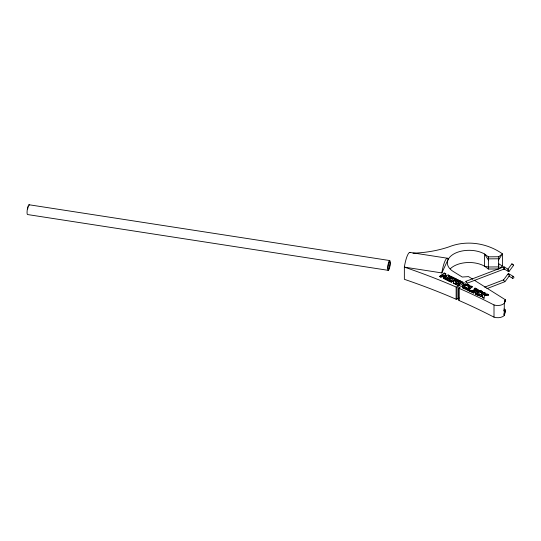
<?xml version="1.0" encoding="UTF-8"?>
<svg xmlns="http://www.w3.org/2000/svg" width="541" height="541" viewBox="0 0 541 541"><rect width="100%" height="100%" fill="white"/><g stroke="black" fill="none" stroke-linecap="round" stroke-linejoin="round"><path stroke-width="0.81" d="M459.153 297.996L456.137 299.234L456.137 287.041L450.809 284.755A561.788 324.343 0 0 0 404.357 267.119A15.561 3.287 -81.2 0 1 410.389 252.647M457.077 299.2L457.077 287L463.394 283.288A1.244 0.717 0 0 1 465.091 283.024M488.428 258.192L488.354 269.033L498.782 268.931L502.433 266.023L502.433 253.83C487.083 242.956 466.464 239.852 448.922 246.885A79.581 45.944 0 0 1 412.986 253.181M502.433 266.023L498.579 263.704L498.782 268.931L498.532 258.497M464.137 286.595C464.063 288.312 466.89 287.21 467.011 288.312L465.936 289.05C457.416 287.832 466.741 281.036 469.919 285.918L469.919 286.324C468.506 288.326 468.256 284.951 466.464 285.607C465.023 284.979 463.691 288.4 464.137 286.595C465.909 283.011 468.513 287.406 469.919 285.918M482.775 292.187C481.348 293.736 479.353 289.658 477.318 292.336C475.891 294.29 479.752 293.668 479.867 294.581L478.785 295.318C470.271 294.101 479.597 287.312 482.775 292.187L482.775 292.593C481.355 294.575 480.861 290.93 478.927 291.93C477.534 291.545 476.472 294.392 477.405 293.668M498.498 260.113L502.433 253.83L498.782 256.738L498.782 258.774L488.354 258.869L488.381 258.334M462.386 287.048L462.42 286.25M475.241 293.317L475.268 292.525M484.039 298.233L482.389 297.029L484.039 298.233L484.479 295.17L488.543 294.662L488.543 295.068L484.479 295.575L484.479 295.17M482.389 297.435L482.775 295.034L480.645 296.583L479.285 295.508L483.87 292.377L485.23 293.046L483.87 294.378M503.211 267.592L504.124 266.916L508.33 269.398L508.905 271.596L503.455 268.674M511.894 263.859L513.652 265.273L511.894 263.859L507.728 269.411M465.673 283.836A1.244 0.717 0 0 1 465.091 284.268L458.89 287.785L458.89 299.978L458.944 300.451L465.591 303.406A561.788 324.343 0 0 1 487.056 313.611L494.007 317.148A7.466 4.314 0 0 0 504.212 315.565L504.313 303.231L505.328 299.748L474.2 280.164M503.908 309.019L505.328 309.912L505.328 311.941L504.313 315.423L503.82 313.881M456.171 278.865L455.272 281.503L457.896 279.711L459.147 280.725L454.562 283.856L453.25 283.214L454.352 279.602L451.16 282.192L449.916 281.178L454.494 278.047L456.171 278.865L455.272 281.908M453.25 283.214L454.352 279.602M508.54 273.611L509.372 275.159L508.865 276.072L512.672 278.297L513.74 278.013L513.95 277.283L513.436 276.478L508.54 273.611L508.04 274.524M441.841 272.921L448.286 259.038A15.561 3.287 -81.2 0 0 441.841 272.921L404.357 267.119L404.357 279.312A561.788 324.343 0 0 1 450.809 296.948L456.137 299.234M463.982 285.168L462.596 286.27L462.508 287.427M475.789 291.748L475.356 293.695M445.798 273.807L444.736 276.343L445.798 273.807L444.229 273.043L439.644 276.579L440.929 277.202L443.965 275.126L442.991 276.951L443.924 277.405L446.136 276.755M442.991 276.951L443.965 274.72L440.929 277.202M504.625 301.067L505.328 299.748L505.328 301.783A4.984 2.989 -58.1 0 0 504.415 302.453M504.313 303.231L504.212 303.373A7.466 4.314 0 0 1 494.007 304.948L487.056 301.418A561.788 324.343 0 0 0 465.591 291.214L458.944 288.258L458.89 287.785M508.905 271.596L513.652 265.273M503.495 280.008L508.114 273.746M509.291 275.937L505.003 281.651L486.853 288.657M503.488 279.913L504.739 281.577M388.35 270.358L388.661 270.094A4.977 1.055 -81.2 0 0 390.264 262.013A4.977 1.055 -81.2 0 0 388.255 263.71A4.977 1.055 -81.2 0 0 388.35 270.358L27.692 214.567A4.977 1.055 -81.2 0 1 27.429 208.745A4.977 1.055 -81.2 0 1 29.457 205.222M503.725 266.869L465.902 281.327L466.132 282.037M467.174 283.132L465.902 281.327M439.644 276.579L442.267 274.787M444.736 275.937L448.198 274.977L449.767 276.147L445.189 279.278L443.83 278.216L446.866 276.14L443.924 276.992L442.991 276.539M443.83 278.622L446.264 276.958M445.189 279.278L449.767 275.741M449.875 276.728L450.673 276.18L453.595 277.607L452.797 278.155L452.012 277.776L449.03 279.812L449.808 280.596L449.01 281.144L446.088 279.724L446.893 278.771L447.671 279.149L450.653 277.114L449.875 276.728L450.653 277.519L450.653 277.114M446.088 279.724L446.893 278.771M450.653 277.519L447.671 279.555L447.671 279.149M449.03 280.218L452.012 277.776M449.01 281.144L449.808 280.191M452.012 278.182L452.797 278.561L453.595 277.607M449.916 281.584L451.877 280.245M451.16 282.192L454.352 280.015M455.928 281.462L457.896 279.711M454.562 283.856L459.147 280.319M459.228 281.293L460.026 280.745L462.947 282.172L462.149 282.72L461.365 282.341L458.383 284.377L459.167 285.161L458.362 285.709L455.441 284.282L456.246 283.328L457.023 283.714L460.006 281.672L459.228 281.293L460.006 282.077L460.006 281.672M459.228 281.699L460.026 280.745M457.618 283.707L458.809 282.896M461.365 282.341L458.383 284.782L459.167 285.161M458.362 285.709L459.167 284.755M461.365 282.747L462.149 283.126L462.947 282.172M462.508 287.014L465.456 288.563L467.011 287.907M472.374 286.771L468.668 289.307L470.927 290.409L470.055 291.41L466.43 289.645L466.43 289.239L471.015 286.108L472.374 286.771L468.668 289.712M467.086 289.198L469.047 287.859M470.055 291.41L470.927 290.409M474.268 288.63L475.066 288.082L477.987 289.509L477.182 290.057L476.405 289.678L473.422 291.714L474.2 292.498L473.402 293.046L470.481 291.619L471.279 290.666L472.063 291.051L475.045 289.009L474.268 288.63L475.045 289.415L475.045 289.009M470.481 291.619L471.279 290.666M475.045 289.415L472.063 291.457L472.063 291.051M473.422 292.12L476.405 289.678M473.402 293.046L474.2 292.093M476.405 290.084L477.182 290.463L477.987 289.509M475.356 293.29L478.312 294.831L479.867 294.176M481.247 294.575L483.214 293.236M485.23 293.046L483.194 294.432L486.961 293.891L488.543 294.662M480.645 296.583L482.775 295.034M512.543 276.586L513.436 276.478M467.268 283.159L504.205 269.039L504.733 268.038L504.124 266.916M477.433 291.186L476.837 291.437L476.837 291.031M484.655 287.149L503.529 279.88M465.882 284.255L465.882 284.661L464.584 284.918L464.584 284.512M484.702 294.622L486.21 294.405M504.205 269.039L503.806 268.999M456.137 287.041L457.077 287M472.787 279.271L468.54 276.6L462.251 277.033L453.737 271.785A21.782 12.578 0 0 1 447.36 262.892L447.603 261.039A18.928 10.928 0 0 1 448.401 259.058L448.509 258.848A21.782 12.578 0 0 1 484.54 254L488.354 256.84L498.782 256.738M498.782 266.902L488.354 266.997L484.54 266.192A21.782 12.578 0 0 0 450.274 268.796M465.957 287.826L465.957 288.231L467.011 288.312M477.926 294.331L479.867 294.581M466.552 284.661L467.85 284.911L467.85 284.505M409.916 252.424L447.393 258.219M28.984 204.748L389.642 260.539M463.441 284.782L462.839 284.891L463.299 285.479M464.347 287.23L465.071 288.062L465.071 287.65M444.749 273.699L445.798 274.213M449.767 276.147L448.198 274.977M451.404 276.945L453.595 278.013M456.171 279.271L454.494 278.047M457.896 280.116L459.147 280.725M460.026 281.151L462.947 282.578M475.796 288.847L477.987 289.915M486.961 294.297L488.543 295.068M439.644 276.174L440.929 276.796M443.83 278.216L445.189 278.872M446.088 279.312L449.01 280.738M449.916 281.178L451.16 281.787M453.25 282.808L454.562 283.45M455.441 283.876L458.362 285.303M466.43 289.239L470.055 291.004M470.481 291.214L473.402 292.64M479.285 295.508L480.645 296.177M512.672 278.297L512.205 277.749M508.479 271.738L507.823 270.845M488.354 269.033L484.54 266.192L484.54 254L488.462 260.207M504.09 310.953L505.328 311.941M482.775 292.593L482.281 291.64M469.919 286.324L469.426 285.364M498.707 258.24L498.782 258.774M494.007 304.948L494.007 317.148M488.354 256.84L488.354 258.869M483.87 292.377L483.87 292.782M482.558 291.924L482.558 292.329M482.193 295.115L482.193 295.521M481.875 291.335L481.875 291.741M481.679 292.931L481.679 293.344M481.47 292.627L481.544 293.276M481.321 291.031L481.321 291.437L480.699 290.774M481.334 292.323L481.334 292.728M481.084 292.005L481.084 292.411M480.678 291.727L480.678 292.133M480.374 291.599L480.374 292.005M480.063 291.518L480.063 291.924M479.711 291.471L479.711 291.876M479.739 294.115L479.739 294.52M479.407 290.524L479.407 290.93M479.319 291.471L479.319 291.876M479.326 294.115L479.326 294.527M478.927 291.525L478.927 291.93M478.812 294.094L478.812 294.5M478.785 294.913L478.785 295.318M478.731 290.531L478.731 290.936M478.515 291.633L478.515 292.039M478.312 294.831L478.312 295.237M478.23 294.006L478.23 294.412M478.088 291.809L478.088 292.214M477.777 294.723L477.777 295.129M477.676 292.052L477.676 292.458M477.642 293.81L477.642 294.216M477.318 292.336L477.318 292.742M477.182 290.057L477.182 290.463M477.203 293.499L477.203 293.912M477.203 294.561L477.203 294.967M477.094 292.607L477.094 293.012M477.054 293.31L477.054 293.716M476.986 292.864L476.979 293.506M476.553 294.284L476.553 294.689M476.276 291.362L476.276 291.768M476.012 293.973L476.012 294.378M475.613 293.641L475.613 294.047M475.451 292.14L475.451 292.546M475.066 288.082L475.066 288.488M471.015 286.108L471.015 286.514M469.703 285.648L469.703 286.054M469.02 285.066L469.02 285.472L468.465 284.762M468.831 286.662L468.831 287.068M468.621 286.351L468.689 287M468.479 286.054L468.479 286.46M468.236 285.736L468.236 286.142M467.83 285.452L467.83 285.858M467.525 285.33L467.525 285.736M467.208 284.336L467.208 284.742M467.208 285.242L467.208 285.648M466.863 285.202L466.863 285.607M466.89 287.846L466.89 288.252M466.464 285.202L466.464 285.607M466.47 287.846L466.47 288.252M466.078 285.249L466.078 285.662M465.936 288.637L465.936 289.05M465.659 285.364L465.659 285.77M465.456 288.563L465.456 288.968M465.382 287.738L465.382 288.143M465.24 285.54L465.24 285.946M465.213 284.343L465.213 284.749M464.922 288.454L464.922 288.86M464.827 285.783L464.827 286.189M464.787 287.535L464.787 287.94M464.55 287.399L464.55 287.805M464.462 286.067L464.462 286.473M464.347 288.285L464.347 288.691M464.239 286.338L464.239 286.744M463.705 288.015L463.705 288.421M463.421 285.093L463.421 285.499M463.312 283.403L463.312 285.844M463.164 287.704L463.164 288.11M462.934 285.479L462.934 285.885M462.765 287.372L462.765 287.778M462.596 285.864L462.596 286.27M462.149 282.72L462.149 283.126M458.944 288.258L458.944 300.451M456.246 283.328L456.246 283.741M452.797 278.155L452.797 278.561M450.673 276.18L450.673 276.593M444.229 273.043L444.229 273.448M443.924 276.992L443.924 277.405M27.659 208.975A3.726 0.784 -81.2 0 1 27.855 208.062M28.091 207.257A3.726 0.784 -81.2 0 1 28.342 206.615M505.328 309.912A4.984 2.989 -58.1 0 1 503.576 310.236M389.243 267.849A3.726 0.784 -81.2 0 0 389.676 261.83A3.726 0.784 -81.2 0 0 388.066 266.672A3.726 0.784 -81.2 0 0 389.243 267.849"/></g></svg>
